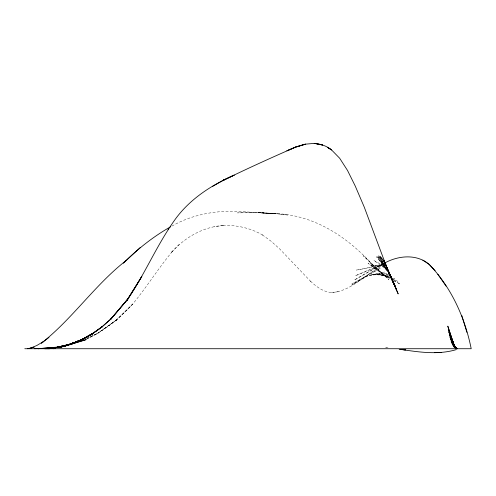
<?xml version="1.0" encoding="UTF-8"?>
<svg xmlns="http://www.w3.org/2000/svg" width="496" height="496" viewBox="0 0 496 496"><rect width="100%" height="100%" fill="white"/><g stroke="black" fill="none" stroke-linecap="round" stroke-linejoin="round"><path stroke-width="0.37" stroke-dasharray="2.48 1.86" d="M132.327 304.488L132.537 304.24L116.231 320.292L97.675 333.331L87.445 338.681C104.613 330.553 119.449 318.333 132.327 304.488C146.5 287.457 158.174 268.572 172.304 251.503L171.461 252.371C185.318 237.063 203.298 226.74 224.093 225.339L214.067 226.746M116.231 320.292L132.537 304.24M171.461 252.371L179.515 244.026M171.895 226.114C196.602 211.91 225.798 209.045 253.654 212.604L237.559 212.902L251.435 212.35L263.798 212.989L251.435 212.35M87.129 338.191L97.675 333.331L86.453 338.489M384.009 263.302L381.195 264.48L354.268 280.091L382.007 264.318L355.297 275.782L382.955 264.591L356.395 270.066L384.003 265.335L371.262 265.366L385.125 266.557L373.792 260.437L386.341 269.384M310.397 281.108C316.256 286.589 323.169 291.989 331.533 292.479C350.61 291.505 364.219 275.268 380.19 266.86L351.813 285.113L380.525 268.069L351.893 283.997L367.71 275.974L384.357 272.031L369.334 275.441L386.582 273.401L371.392 274.815L389.137 274.92M331.533 292.479L338.39 291.729M263.01 212.784L256.221 212.598L275.565 213.745L262.229 212.772L275.063 213.503L287.717 215.066L274.561 213.503L261.46 212.97L275.063 213.503L274.561 213.503C314.644 214.824 347.783 237.144 373.755 265.955L363.37 255.781L388.926 279.663L370.27 263.153L386.837 277.016L368.088 263.333L386.837 277.016M223.026 225.506C236.995 224.843 251.007 228.234 263.097 235.271L262.037 234.651L271.25 241.335L279.98 249.221L311.141 281.883M388.368 274.883L373.779 274.232L388.883 276.266M388.021 347.845L384.983 347.597L386.477 347.777M388.951 276.129L376.383 273.842L389.627 277.376M392.572 278.157L394.779 278.746L392.64 278.07M389.075 276.942L379.099 273.78L389.794 278.082M393.359 279.521L397.637 281.238L392.82 279.093M389.379 277.562L381.815 274.195L389.769 278.498M393.743 280.649L400.371 284.239L393.725 280.482M384.431 275.224L389.744 278.231M385.677 267.927L376.569 256.773L386.787 270.686M386.136 269.303L377.301 256.221L386.892 270.742M386.328 269.347L378.045 255.862L386.303 269.539M386.235 268.826L378.801 255.713L386.241 269.024M384.983 266.023L379.57 255.8L384.865 265.912M382.404 260.239L380.358 256.141L382.422 260.307M384.14 263.773L385.169 265.856M382.484 259.526L381.151 256.742L382.466 259.507M116.467 320.044L97.712 333.275L116.467 320.044"/><path stroke-width="0.74" d="M212.734 186.291L224.093 179.868L223.479 180.215L234.236 175.138C211.947 184.834 190.762 198.499 176.043 218.178C157.108 244.088 145.043 274.17 126.821 300.551L141.844 276.458L127.391 299.621L110.589 319.381L127.949 298.865L111.141 318.754L101.482 327.348L111.674 318.234L111.141 318.754M168.088 229.76L168.659 228.823M140.306 247.461L123.392 263.109C137.559 249.11 153.283 236.561 170.655 226.765M48.98 337.416L41.404 343.201C72.503 318.785 94.835 284.958 126.077 260.561M59.074 347.157L56.873 347.454L68.591 344.77L80.203 340.454L91.165 334.62L80.736 340.163L69.118 344.596L56.86 347.454L69.118 344.596L81.257 339.896L92.225 333.864L102.536 326.449L91.698 334.223L80.203 340.454L66.997 345.34L56.767 347.38M102.015 326.864C88.79 337.33 73.135 344.869 56.408 347.479M43.481 341.552L36.772 345.514L30.529 348.13L34.1 347.219L27.621 348.725M223.479 180.215C247.43 168.51 271.74 157.511 296.168 146.859L286.899 150.815L296.292 146.785L305.307 144.181L314.383 143.369C320.658 143.983 326.721 145.874 331.601 149.984L339.655 158.218L347.529 170.469L355.229 186.012L364.287 207.173L386.124 265.639L385.28 263.531L398.189 293.923L383.606 260.059L396.533 289.732L385.28 264.343M384.71 263.01C398.269 255.508 416.721 253.698 429.152 264.399C451.348 287.482 464.932 317.527 471.2 348.725L24.8 348.725M65.205 345.966L73.743 343.331M305.307 144.181L296.41 146.915L305.462 144.138M53.574 348.725L55.044 348.347M58.72 347.386L60.927 346.809M62.397 346.425L71.219 344.125M53.394 348.725L54.876 348.347M58.584 347.386L71.176 344.125M456.314 349.612C438.284 355.062 419.163 352.123 400.923 349.457L405.424 349.847M58.367 347.25L56.848 347.423L72.094 343.753L60.059 346.927L71.139 343.988L82.764 339.233L70.649 344.125L56.352 347.479L68.591 344.77L79.664 340.771L68.064 344.956L56.346 347.529M57.871 347.318L70.147 344.267L82.274 339.425L93.242 333.281L92.74 333.548C81.66 340.318 69.465 345.526 56.575 347.454L68.064 344.956L79.118 341.099L67.53 345.142L56.556 347.448M57.369 347.386L69.638 344.429L81.257 339.896L92.74 333.548L82.274 339.425L71.139 343.988L56.662 347.454L65.379 345.941L86.118 339.617L65.379 345.941L56.265 347.46L66.458 345.538L56.029 347.491M56.749 347.374L67.53 345.142L78.573 341.446L66.997 345.34L56.222 347.467M49.476 348.725L51.683 348.39M57.573 347.485L59.043 347.262M51.28 348.397L49.073 348.725L51.348 348.39M57.902 347.405L59.371 347.188M57.431 347.485L58.95 347.262M50.859 348.403L48.651 348.725L50.933 348.397M57.48 347.436L58.95 347.225M57.778 347.405L59.297 347.188M50.425 348.415L48.224 348.725L50.505 348.403M57.046 347.473L59.247 347.163M59.638 347.113L57.35 347.436L59.539 347.107M49.984 348.421L47.777 348.725L50.065 348.415M56.916 347.473L59.198 347.163M49.532 348.434L47.331 348.725L49.612 348.421M56.997 347.46L63.786 346.555L37.969 348.725L61.665 347.343L34.546 348.725M46.866 348.725L49.154 348.434M56.767 347.454L59.34 347.119M46.401 348.725L48.682 348.446M48.205 348.459L45.923 348.725L48.118 348.465M47.721 348.465L45.44 348.725L47.635 348.477M60.723 346.952L61.157 346.902M52.024 347.981L53.487 347.814M44.956 348.725L47.232 348.477M51.795 347.981L53.314 347.814M44.46 348.725L47.498 348.415M52.055 347.938L53.574 347.783M434.366 352.662L441.638 352.377M399.187 349.333L405.474 349.854M314.185 143.338L322.617 145.03L314.383 143.369M457.579 348.725L453.623 346.623L457.343 348.725L453.022 345.619L457.095 348.725L452.402 344.36L456.847 348.725L451.782 342.848L456.599 348.725L451.162 341.099L456.351 348.725L450.554 339.121L455.365 347.448M331.061 149.612L327.49 147.293L331.601 149.984M422.852 260.146L429.152 264.399L435.135 270.686M389.007 273.711L390.34 275.528L389.081 273.662M437.825 274.257L446.065 286.099M389.813 275.162L391.065 277.053L389.49 274.486M389.447 274.747L391.809 278.659L389.577 274.722M389.583 275.013L392.559 280.333L388.951 273.519L394.115 283.898L387.469 269.973M389.453 274.672L393.328 282.081L389.577 274.573M455.768 348.074L449.953 336.92L454.888 346.76M388.033 271.262L394.909 285.783L387.016 268.59M455.26 347.374L449.37 334.502L454.764 346.698L448.812 331.88L454.355 345.923M387.078 268.807L395.715 287.73L385.243 264.225M383.699 260.772L384.319 262.155M384.028 261.516L384.654 262.93M454.441 345.923L448.285 329.071L454.776 347.274M454.813 347.274L447.795 326.145L453.921 345.086M461.776 315.456L466.891 332.345M73.644 343.275L58.038 347.516L73.644 343.275"/></g></svg>
